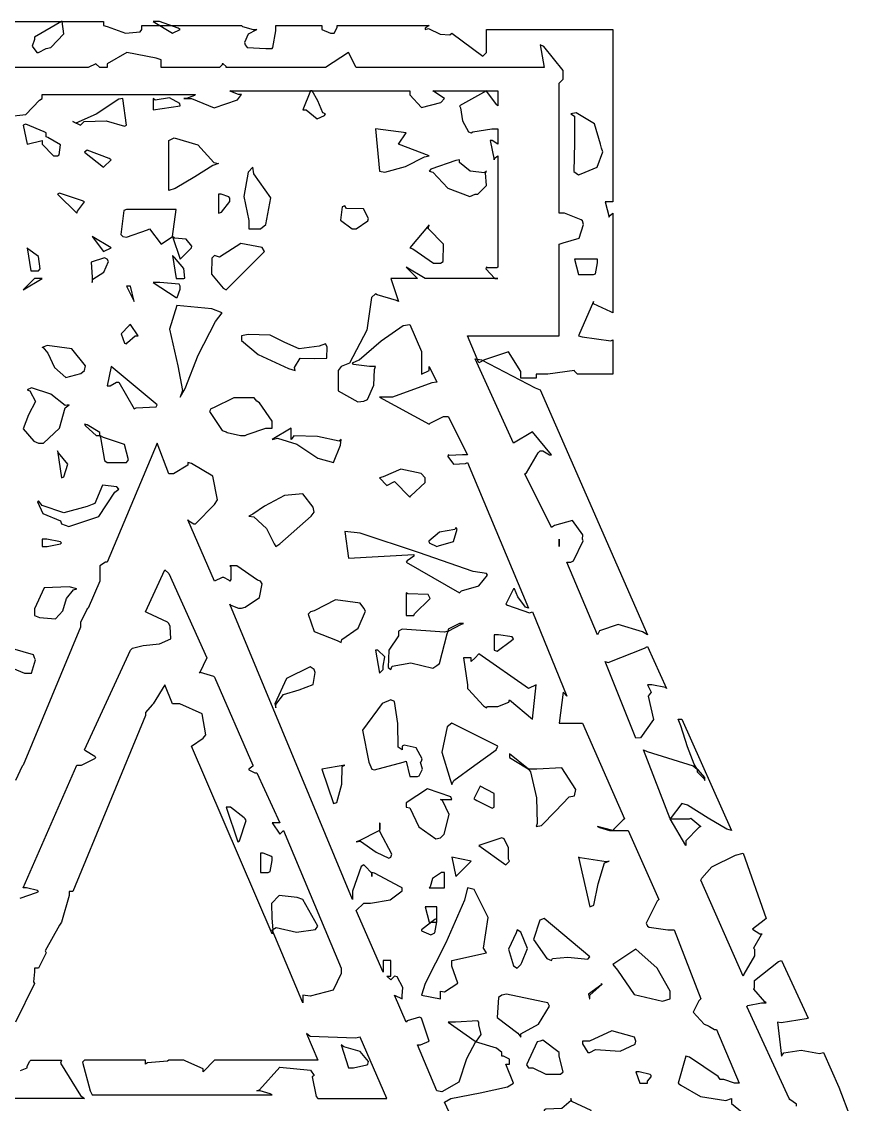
# Model space of a CAD drawing. Extents: x 103 to 248, y 22 to 332.
# Drawn here: x 189.43 to 197.06, y 211.68 to 221.65 of the extents above; entities that cross this region are included whole.
import ezdxf

# ---------------------------------------------------------------- set-up
doc = ezdxf.new("R2010")
doc.units = 0
doc.header["$MEASUREMENT"] = 0

msp = doc.modelspace()

# ---------------------------------------------------------------- linework, layer by layer
at = {"color": 7}
for points in [[(187.96, 221.651), (190.183, 221.651), (190.183, 221.615), (190.217, 221.607), (190.384, 221.546), (190.519, 221.557), (190.536, 221.58), (190.536, 221.615), (191.452, 221.615), (191.461, 221.607), (191.56, 221.58), (191.594, 221.58), (191.584, 221.572), (191.514, 221.536), (191.481, 221.459), (191.488, 221.438), (191.505, 221.412), (191.677, 221.404), (191.735, 221.404), (191.743, 221.414), (191.771, 221.565), (191.771, 221.615), (192.194, 221.615), (192.194, 221.615), (192.194, 221.58), (192.194, 221.58), (192.194, 221.58), (192.272, 221.544), (192.3, 221.544), (192.308, 221.544), (192.334, 221.598), (192.334, 221.615), (193.182, 221.615), (193.182, 221.615), (193.146, 221.59), (193.146, 221.58), (193.176, 221.587), (193.282, 221.536), (193.373, 221.531), (193.392, 221.544), (193.675, 221.332), (193.711, 221.368), (193.711, 221.422), (193.711, 221.542), (193.711, 221.58), (194.874, 221.58), (194.874, 219.993), (194.874, 219.993), (194.82, 219.993), (194.804, 219.993), (194.84, 219.851), (194.84, 219.861), (194.874, 219.887), (194.874, 219.887), (194.874, 218.969), (194.856, 218.979), (194.697, 219.052), (194.697, 219.075), (194.557, 218.758), (194.592, 218.75), (194.856, 218.714), (194.874, 218.722), (194.874, 218.405), (194.557, 218.405), (194.547, 218.405), (194.521, 218.432), (194.521, 218.44), (194.274, 218.405), (194.168, 218.405), (194.168, 218.369), (194.028, 218.369), (194.028, 218.43), (193.912, 218.612), (193.692, 218.538), (193.639, 218.51), (193.535, 218.758), (194.381, 218.758), (194.381, 219.604), (194.415, 219.614), (194.565, 219.658), (194.605, 219.785), (194.593, 219.817), (194.583, 219.826), (194.43, 219.887), (194.381, 219.887), (194.381, 221.085), (194.381, 221.085), (194.417, 221.121), (194.417, 221.121), (194.417, 221.201), (194.239, 221.422), (194.204, 221.438), (194.24, 221.228), (192.51, 221.228), (192.44, 221.368), (192.228, 221.228), (191.312, 221.228), (191.312, 221.237), (191.284, 221.262), (191.276, 221.262), (191.276, 221.254), (191.25, 221.228), (191.242, 221.228), (190.712, 221.228), (190.712, 221.245), (190.712, 221.286), (190.712, 221.298), (190.668, 221.316), (190.398, 221.368), (190.217, 221.263), (190.217, 221.228), (190.147, 221.228), (190.111, 221.262), (190.041, 221.228), (187.149, 221.228)], [(189.297, 220.778), (189.468, 220.796), (189.591, 220.929), (189.618, 220.945), (189.618, 220.945), (189.618, 220.971), (189.618, 220.979), (191.029, 220.979), (191.02, 220.971), (190.947, 220.945), (190.923, 220.945), (190.992, 220.945), (191.2, 220.857), (191.415, 220.93), (191.452, 220.979), (191.425, 220.979), (191.354, 221.007), (191.346, 221.015), (193.005, 221.015), (193.005, 220.978), (193.11, 220.862), (193.29, 220.908), (193.322, 220.945), (193.216, 221.015), (193.815, 221.015), (193.815, 220.875), (193.806, 220.884), (193.719, 220.999), (193.711, 221.015), (193.463, 220.875), (193.471, 220.857), (193.489, 220.738), (193.543, 220.636), (193.569, 220.627), (193.585, 220.636), (193.758, 220.663), (193.815, 220.663), (193.815, 220.522), (193.815, 220.522), (193.762, 220.556), (193.745, 220.556), (193.781, 220.38), (193.781, 220.39), (193.815, 220.416), (193.815, 220.416), (193.815, 219.392), (193.806, 219.384), (193.719, 219.384), (193.711, 219.392), (193.705, 219.377), (193.788, 219.287), (193.815, 219.287), (193.146, 219.287), (192.969, 219.392), (193.076, 219.287), (192.829, 219.287), (192.899, 219.075), (192.881, 219.085), (192.703, 219.137), (192.687, 219.145), (192.651, 219.111), (192.607, 218.81), (192.448, 218.507), (192.37, 218.476), (192.343, 218.441), (192.343, 218.251), (192.526, 218.15), (192.581, 218.157), (192.614, 218.174), (192.673, 218.305), (192.677, 218.45), (192.687, 218.476), (192.633, 218.476), (192.484, 218.494), (192.476, 218.51), (192.537, 218.538), (192.739, 218.714), (192.943, 218.855), (193.005, 218.863), (193.11, 218.616), (193.11, 218.405), (193.182, 218.44), (193.182, 218.44), (193.182, 218.467), (193.182, 218.476), (193.252, 218.333), (193.208, 218.325), (192.844, 218.193), (192.723, 218.193), (193.182, 217.946), (193.19, 217.956), (193.315, 218.017), (193.358, 218.017), (193.535, 217.664), (193.49, 217.664), (193.366, 217.656), (193.358, 217.664), (193.353, 217.649), (193.405, 217.576), (193.517, 217.585), (193.535, 217.594), (194.098, 216.253), (194.069, 216.261), (194, 216.355), (193.967, 216.429), (193.958, 216.429), (193.887, 216.289), (193.904, 216.28), (194.106, 216.209), (194.134, 216.217), (194.451, 215.441), (194.417, 215.477), (194.381, 215.194), (194.433, 215.194), (194.553, 215.194), (194.593, 215.194), (194.98, 214.313), (194.97, 214.304), (194.882, 214.216), (194.874, 214.206), (194.733, 214.242), (194.75, 214.234), (194.842, 214.206), (194.874, 214.206), (195.016, 214.206), (195.298, 213.571), (195.281, 213.555), (195.182, 213.352), (195.192, 213.324), (195.209, 213.316), (195.381, 213.29), (195.439, 213.29), (195.685, 212.655), (195.667, 212.638), (195.615, 212.532), (195.714, 212.422), (195.756, 212.408), (195.764, 212.4), (195.811, 212.372), (195.828, 212.372), (196.038, 211.879), (195.994, 211.879), (195.895, 211.913), (195.862, 211.913), (195.844, 211.941), (195.579, 212.117), (195.545, 212.126), (195.475, 211.879), (195.501, 211.861), (195.68, 211.755), (195.914, 211.72), (195.968, 211.737), (195.968, 211.693), (196.117, 211.57)], [(193.392, 211.56), (193.322, 211.703), (193.383, 211.738), (193.652, 211.791), (193.904, 211.844), (193.958, 211.879), (193.887, 212.055), (193.887, 212.055), (193.922, 212.055), (193.922, 212.055), (193.922, 212.09), (193.922, 212.1), (193.868, 212.126), (193.851, 212.126), (193.851, 212.16), (193.802, 212.2), (193.609, 212.259), (193.525, 212.103), (193.455, 211.889), (193.298, 211.8), (193.252, 211.807), (193.076, 212.232), (193.102, 212.232), (193.182, 212.266), (193.182, 212.266), (193.11, 212.478), (193.092, 212.488), (192.978, 212.452), (192.969, 212.442), (192.863, 212.689), (192.933, 212.655), (192.933, 212.682), (192.938, 212.761), (192.887, 212.859), (192.863, 212.865), (192.829, 212.831), (192.793, 212.865), (192.829, 212.865), (192.829, 213.008), (192.757, 213.008), (192.757, 212.901), (192.51, 213.467), (192.581, 213.537), (192.641, 213.537), (192.823, 213.568), (192.933, 213.651), (192.933, 213.677), (192.916, 213.687), (192.679, 213.811), (192.653, 213.819), (192.653, 213.783), (192.653, 213.811), (192.589, 213.881), (192.581, 213.89), (192.555, 213.873), (192.476, 213.647), (192.476, 213.571), (191.346, 216.289), (191.354, 216.28), (191.427, 216.253), (191.452, 216.253), (191.487, 216.262), (191.619, 216.35), (191.644, 216.476), (191.629, 216.499), (191.601, 216.509), (191.409, 216.642), (191.346, 216.642), (191.354, 216.633), (191.354, 216.517), (191.346, 216.499), (191.336, 216.509), (191.291, 216.535), (191.276, 216.535), (191.206, 216.499), (190.959, 217.065), (190.967, 217.056), (191.013, 217.029), (191.029, 217.029), (191.206, 217.205), (191.233, 217.249), (191.188, 217.466), (190.993, 217.585), (190.959, 217.594), (190.959, 217.568), (190.827, 217.488), (190.783, 217.488), (190.676, 217.77), (190.217, 216.676), (190.217, 216.676), (190.199, 216.676), (190.147, 216.642), (190.147, 216.642), (190.147, 216.607), (190.147, 216.527), (190.147, 216.499), (190.041, 216.253), (190.032, 216.245), (189.971, 216.119), (189.971, 216.076), (189.442, 214.806), (189.432, 214.798), (189.371, 214.665)], [(189.414, 213.581), (189.564, 213.634), (189.582, 213.643), (189.573, 213.652), (189.473, 213.677), (189.442, 213.677), (189.935, 214.806), (189.979, 214.806), (190.102, 214.869), (190.111, 214.878), (190.102, 214.887), (190.015, 214.939), (190.007, 214.948), (190.43, 215.864), (190.449, 215.885), (190.548, 215.908), (190.699, 215.922), (190.801, 215.97), (190.796, 216.083), (190.783, 216.112), (190.773, 216.122), (190.587, 216.209), (190.57, 216.217), (190.747, 216.606), (190.783, 216.57), (191.135, 215.794), (191.065, 215.653), (191.073, 215.663), (191.196, 215.627), (191.206, 215.617), (191.558, 214.806), (191.558, 214.798), (191.522, 214.771), (191.522, 214.771), (191.522, 214.763), (191.576, 214.735), (191.594, 214.735), (191.805, 214.277), (191.787, 214.277), (191.747, 214.277), (191.735, 214.277), (191.805, 214.172), (191.841, 214.206), (192.37, 212.937), (192.37, 212.888), (192.298, 212.735), (192.085, 212.681), (192.017, 212.689), (192.017, 212.619), (191.735, 213.29), (191.773, 213.313), (191.959, 213.268), (192.136, 213.293), (192.158, 213.324), (192.017, 213.571), (191.965, 213.589), (191.8, 213.607), (191.73, 213.533), (191.733, 213.399), (191.742, 213.289), (191.735, 213.254), (190.993, 214.982), (191.099, 215.054), (191.125, 215.087), (191.09, 215.278), (190.885, 215.371), (190.817, 215.371), (190.747, 215.547), (190.64, 215.371), (190.64, 215.371), (190.631, 215.363), (190.57, 215.29), (190.57, 215.265), (189.901, 213.643), (189.865, 213.643), (189.865, 213.607), (189.794, 213.36), (189.776, 213.334), (189.644, 213.096), (189.654, 213.078), (189.582, 212.937), (189.582, 212.937), (189.556, 212.937), (189.548, 212.937), (189.548, 212.903), (189.538, 212.813), (189.548, 212.795), (189.371, 212.442)], [(196.567, 211.667), (196.567, 211.685), (196.505, 211.729), (196.497, 211.737), (196.108, 212.585), (196.117, 212.594), (196.242, 212.619), (196.285, 212.619), (196.275, 212.629), (196.172, 212.744), (196.18, 212.761), (196.18, 212.823), (196.4, 212.999), (196.427, 213.008), (196.674, 212.478), (196.674, 212.478), (196.656, 212.47), (196.426, 212.434), (196.391, 212.442), (196.427, 212.126), (196.449, 212.157), (196.608, 212.183), (196.778, 212.152), (196.814, 212.16), (196.956, 211.843), (197.062, 211.56)], [(189.417, 211.995), (189.478, 212.019), (189.478, 212.037), (189.502, 212.082), (189.512, 212.09), (189.794, 212.09), (189.785, 212.064), (189.971, 211.764), (190.007, 211.737), (188.63, 211.737)]]:
    msp.add_lwpolyline(points, dxfattribs=at)
for points in [[(189.794, 221.651), (189.548, 221.508), (189.548, 221.488), (189.526, 221.426), (189.567, 221.368), (189.582, 221.368), (189.654, 221.404), (189.698, 221.412), (189.817, 221.54), (189.8, 221.651), (189.794, 221.651)], [(190.817, 221.544), (190.889, 221.58), (190.871, 221.59), (190.697, 221.651), (190.64, 221.651), (190.817, 221.544)], [(192.228, 220.803), (192.203, 220.811), (192.158, 220.923), (192.104, 221.015), (192.088, 221.015), (192.017, 220.839), (192.05, 220.839), (192.15, 220.755), (192.217, 220.787), (192.228, 220.803)], [(189.901, 220.733), (189.971, 220.698), (190.005, 220.733), (190.208, 220.738), (190.376, 220.69), (190.394, 220.698), (190.36, 220.945), (190.324, 220.937), (190.115, 220.8), (189.927, 220.716), (189.901, 220.733)], [(190.64, 220.839), (190.889, 220.875), (190.885, 220.897), (190.791, 220.949), (190.658, 220.927), (190.64, 220.945), (190.64, 220.839)], [(194.557, 220.24), (194.583, 220.249), (194.729, 220.31), (194.783, 220.452), (194.769, 220.486), (194.759, 220.522), (194.706, 220.711), (194.536, 220.811), (194.487, 220.803), (194.522, 220.781), (194.521, 220.534), (194.516, 220.271), (194.557, 220.24)], [(189.758, 220.416), (189.774, 220.424), (189.785, 220.518), (189.67, 220.584), (189.654, 220.592), (189.654, 220.627), (189.636, 220.636), (189.468, 220.708), (189.442, 220.698), (189.478, 220.522), (189.618, 220.556), (189.618, 220.522), (189.723, 220.416), (189.758, 220.416)], [(190.783, 220.097), (190.783, 220.556), (190.832, 220.581), (191.051, 220.518), (191.197, 220.355), (191.242, 220.346), (191.188, 220.328), (191.024, 220.222), (190.843, 220.115), (190.783, 220.097)], [(192.687, 220.663), (192.723, 220.274), (192.775, 220.266), (192.964, 220.319), (193.138, 220.407), (193.182, 220.416), (192.899, 220.522), (192.969, 220.627), (192.687, 220.663)], [(190.253, 220.38), (190.235, 220.39), (190.033, 220.468), (190.007, 220.45), (190.183, 220.31), (190.253, 220.38)], [(193.182, 220.274), (193.216, 220.266), (193.353, 220.117), (193.556, 220.042), (193.605, 220.063), (193.631, 220.063), (193.71, 220.143), (193.701, 220.258), (193.711, 220.274), (193.693, 220.258), (193.559, 220.275), (193.463, 220.354), (193.463, 220.38), (193.427, 220.372), (193.198, 220.292), (193.182, 220.274)], [(191.558, 220.31), (191.514, 220.266), (191.474, 220.041), (191.522, 219.819), (191.522, 219.745), (191.629, 219.745), (191.677, 219.783), (191.725, 220.029), (191.566, 220.249), (191.558, 220.31)], [(190.007, 219.993), (189.989, 220.002), (189.776, 220.073), (189.758, 220.063), (189.935, 219.887), (189.943, 219.905), (190.007, 219.993), (190.007, 219.993)], [(191.242, 219.887), (191.268, 219.896), (191.346, 219.995), (191.346, 220.027), (191.336, 220.037), (191.265, 220.063), (191.242, 220.063), (191.242, 219.887)], [(190.394, 219.921), (190.368, 219.913), (190.342, 219.692), (190.36, 219.674), (190.394, 219.666), (190.588, 219.736), (190.606, 219.745), (190.712, 219.604), (190.817, 219.674), (190.889, 219.464), (190.993, 219.568), (190.996, 219.585), (190.945, 219.648), (190.835, 219.658), (190.817, 219.674), (190.853, 219.921), (190.394, 219.921)], [(192.51, 219.745), (192.617, 219.817), (192.622, 219.84), (192.577, 219.927), (192.422, 219.932), (192.404, 219.957), (192.382, 219.947), (192.364, 219.825), (192.473, 219.745), (192.51, 219.745)], [(193.182, 219.781), (193.005, 219.568), (193.032, 219.56), (193.222, 219.428), (193.286, 219.428), (193.31, 219.442), (193.313, 219.604), (193.173, 219.747), (193.182, 219.781)], [(190.077, 219.674), (190.183, 219.534), (190.253, 219.568), (190.077, 219.674)], [(191.665, 219.534), (191.644, 219.571), (191.448, 219.61), (191.251, 219.483), (191.206, 219.498), (191.181, 219.473), (191.178, 219.327), (191.284, 219.199), (191.312, 219.181), (191.665, 219.534)], [(189.478, 219.568), (189.512, 219.358), (189.582, 219.358), (189.599, 219.374), (189.582, 219.49), (189.486, 219.56), (189.478, 219.568)], [(190.077, 219.251), (190.077, 219.251), (190.077, 219.251), (190.077, 219.251), (190.085, 219.279), (190.186, 219.345), (190.227, 219.444), (190.217, 219.464), (190.19, 219.478), (190.067, 219.437), (190.077, 219.298), (190.077, 219.251)], [(190.853, 219.287), (190.923, 219.287), (190.931, 219.291), (190.923, 219.379), (190.835, 219.481), (190.817, 219.498), (190.853, 219.287)], [(194.733, 219.464), (194.521, 219.464), (194.557, 219.322), (194.697, 219.322), (194.715, 219.331), (194.733, 219.431), (194.733, 219.464)], [(189.548, 219.287), (189.442, 219.181), (189.618, 219.287), (189.548, 219.287)], [(190.464, 219.075), (190.43, 219.215), (190.394, 219.215), (190.464, 219.075)], [(190.889, 219.215), (190.879, 219.233), (190.7, 219.251), (190.64, 219.251), (190.853, 219.111), (190.861, 219.111), (190.889, 219.189), (190.889, 219.215)], [(190.889, 218.193), (190.933, 218.273), (191.055, 218.582), (191.214, 218.89), (191.276, 218.969), (191.179, 219.008), (190.857, 219.037), (190.791, 218.82), (190.868, 218.484), (190.911, 218.255), (190.889, 218.193)], [(190.43, 218.863), (190.42, 218.855), (190.346, 218.776), (190.377, 218.69), (190.394, 218.686), (190.402, 218.696), (190.475, 218.758), (190.5, 218.758), (190.43, 218.863)], [(191.452, 218.758), (191.452, 218.715), (191.607, 218.586), (191.885, 218.458), (191.947, 218.44), (191.943, 218.467), (191.995, 218.554), (192.126, 218.551), (192.238, 218.554), (192.241, 218.659), (192.228, 218.686), (192.17, 218.664), (191.983, 218.638), (191.853, 218.696), (191.717, 218.766), (191.516, 218.772), (191.452, 218.758)], [(189.618, 218.652), (189.622, 218.655), (189.668, 218.599), (189.732, 218.467), (189.836, 218.375), (189.974, 218.412), (190.007, 218.44), (190.015, 218.482), (189.891, 218.64), (189.662, 218.67), (189.618, 218.652)], [(195.192, 216.006), (195.148, 216.034), (194.922, 216.1), (194.75, 216.042), (194.733, 216.006), (194.451, 216.676), (194.487, 216.676), (194.513, 216.686), (194.601, 216.872), (194.593, 216.888), (194.597, 216.928), (194.503, 217.06), (194.336, 217.012), (194.31, 216.994), (194.064, 217.488), (194.08, 217.497), (194.186, 217.682), (194.204, 217.7), (194.23, 217.7), (194.29, 217.664), (194.31, 217.664), (194.134, 217.876), (193.958, 217.77), (193.605, 218.546), (193.665, 218.538), (194.16, 218.281), (194.204, 218.263), (195.192, 216.006)], [(190.253, 218.476), (190.217, 218.299), (190.244, 218.299), (190.303, 218.333), (190.324, 218.333), (190.464, 218.087), (190.482, 218.097), (190.667, 218.106), (190.676, 218.123), (190.253, 218.476)], [(189.582, 217.77), (189.63, 217.77), (189.776, 217.908), (189.829, 218.097), (189.865, 218.123), (189.829, 218.116), (189.697, 218.221), (189.519, 218.281), (189.478, 218.263), (189.504, 218.251), (189.557, 218.153), (189.49, 218.03), (189.442, 217.902), (189.541, 217.789), (189.582, 217.77)], [(191.488, 217.84), (191.505, 217.85), (191.677, 217.91), (191.735, 217.91), (191.735, 217.973), (191.62, 218.141), (191.594, 218.157), (191.571, 218.187), (191.382, 218.189), (191.196, 218.097), (191.17, 218.087), (191.16, 218.061), (191.276, 217.886), (191.312, 217.876), (191.32, 217.868), (191.445, 217.84), (191.488, 217.84)], [(190.147, 217.84), (190.147, 217.868), (190.033, 217.938), (190.007, 217.946), (190.015, 217.93), (190.114, 217.84), (190.147, 217.84), (190.155, 217.824), (190.19, 217.612), (190.217, 217.594), (190.394, 217.594), (190.412, 217.617), (190.376, 217.758), (190.182, 217.824), (190.147, 217.84)], [(191.911, 217.804), (191.911, 217.91), (191.735, 217.804), (191.786, 217.817), (191.962, 217.76), (192.158, 217.634), (192.3, 217.592), (192.366, 217.751), (192.37, 217.804), (192.352, 217.788), (192.154, 217.832), (191.936, 217.839), (191.911, 217.804)], [(189.794, 217.452), (189.818, 217.461), (189.855, 217.576), (189.767, 217.682), (189.758, 217.7), (189.794, 217.452)], [(192.723, 217.452), (192.793, 217.381), (192.863, 217.417), (193.005, 217.275), (193.014, 217.285), (193.146, 217.41), (193.146, 217.452), (193.107, 217.49), (192.92, 217.532), (192.757, 217.461), (192.723, 217.452)], [(190.077, 217.205), (190.033, 217.188), (189.817, 217.13), (189.617, 217.197), (189.582, 217.241), (189.573, 217.231), (189.622, 217.122), (189.785, 217.056), (189.794, 217.029), (189.862, 217.002), (190.138, 217.096), (190.288, 217.321), (190.324, 217.347), (190.306, 217.37), (190.173, 217.383), (190.103, 217.215), (190.077, 217.205)], [(192.123, 217.135), (192.115, 217.18), (192.019, 217.304), (191.849, 217.29), (191.666, 217.19), (191.557, 217.117), (191.522, 217.099), (191.566, 217.091), (191.685, 216.986), (191.753, 216.844), (191.771, 216.818), (191.805, 216.844), (192.096, 217.1), (192.123, 217.135)], [(193.252, 216.818), (193.269, 216.827), (193.406, 216.866), (193.441, 216.978), (193.428, 216.994), (193.419, 216.976), (193.278, 216.95), (193.178, 216.87), (193.182, 216.852), (193.252, 216.818)], [(189.618, 216.818), (189.662, 216.818), (189.785, 216.844), (189.794, 216.852), (189.785, 216.862), (189.659, 216.888), (189.618, 216.888), (189.618, 216.818)], [(192.404, 216.958), (192.44, 216.712), (193.04, 216.746), (193.04, 216.73), (192.978, 216.686), (192.969, 216.676), (193.463, 216.393), (193.481, 216.411), (193.639, 216.457), (193.718, 216.554), (193.711, 216.57), (193.587, 216.588), (193.084, 216.765), (192.545, 216.942), (192.404, 216.958)], [(194.381, 216.888), (194.381, 216.872), (194.381, 216.832), (194.381, 216.818), (194.381, 216.888)], [(189.548, 216.183), (189.592, 216.167), (189.741, 216.152), (189.807, 216.227), (189.84, 216.342), (189.906, 216.421), (189.935, 216.429), (189.865, 216.447), (189.636, 216.439), (189.548, 216.247), (189.548, 216.183)], [(192.969, 216.183), (193.04, 216.183), (193.048, 216.201), (193.19, 216.342), (193.182, 216.359), (193.172, 216.377), (192.986, 216.385), (192.969, 216.393), (192.969, 216.183)], [(192.581, 216.253), (192.545, 216.297), (192.32, 216.329), (192.122, 216.227), (192.088, 216.217), (192.068, 216.195), (192.122, 216.038), (192.334, 215.954), (192.37, 215.936), (192.378, 215.962), (192.527, 216.068), (192.597, 216.225), (192.581, 216.253)], [(193.499, 216.112), (193.463, 216.112), (193.358, 216.058), (193.358, 216.04), (193.322, 216.032), (192.933, 216.058), (192.899, 216.04), (192.899, 215.998), (192.81, 215.865), (192.804, 215.706), (192.829, 215.688), (192.84, 215.717), (193.014, 215.747), (193.217, 215.698), (193.252, 215.724), (193.278, 215.742), (193.348, 216.014), (193.358, 216.04), (193.358, 216.04), (193.481, 216.104), (193.499, 216.112)], [(193.781, 216.006), (193.781, 215.864), (193.807, 215.856), (193.94, 215.954), (193.958, 215.97), (193.948, 215.988), (193.822, 216.006), (193.781, 216.006)], [(189.548, 215.794), (189.538, 215.821), (189.229, 215.91), (189.195, 215.9), (189.185, 215.865), (189.287, 215.725), (189.455, 215.653), (189.512, 215.653), (189.52, 215.653), (189.556, 215.777), (189.548, 215.794)], [(195.369, 215.511), (195.359, 215.521), (195.234, 215.547), (195.192, 215.547), (195.227, 215.477), (195.2, 215.442), (195.249, 215.226), (195.13, 215.058), (195.086, 215.054), (194.804, 215.76), (194.83, 215.751), (195.165, 215.883), (195.192, 215.9), (195.369, 215.511)], [(192.687, 215.864), (192.723, 215.653), (192.757, 215.688), (192.757, 215.717), (192.775, 215.804), (192.709, 215.864), (192.687, 215.864)], [(193.639, 215.83), (193.605, 215.794), (193.569, 215.76), (193.569, 215.794), (193.499, 215.794), (193.535, 215.547), (193.535, 215.511), (193.543, 215.503), (193.683, 215.353), (193.711, 215.335), (193.719, 215.345), (193.815, 215.345), (193.915, 215.386), (193.922, 215.407), (194.134, 215.23), (194.168, 215.547), (194.098, 215.511), (193.639, 215.83)], [(192.123, 215.688), (192.085, 215.711), (191.867, 215.605), (191.761, 215.371), (191.771, 215.335), (191.771, 215.365), (191.839, 215.456), (191.986, 215.499), (192.112, 215.55), (192.133, 215.659), (192.123, 215.688)], [(193.005, 214.701), (193.076, 214.701), (193.089, 214.707), (193.12, 214.771), (193.102, 214.835), (193.11, 214.842), (193.117, 214.866), (193.062, 214.966), (192.951, 214.992), (192.933, 214.982), (192.933, 214.948), (192.898, 214.971), (192.894, 215.19), (192.862, 215.393), (192.829, 215.407), (192.749, 215.375), (192.568, 215.128), (192.625, 214.834), (192.653, 214.771), (192.679, 214.763), (192.942, 214.834), (192.969, 214.842), (193.005, 214.701)], [(193.815, 214.982), (193.392, 215.194), (193.348, 215.16), (193.299, 214.926), (193.374, 214.673), (193.392, 214.629), (193.409, 214.665), (193.603, 214.807), (193.798, 214.948), (193.815, 214.982)], [(195.968, 214.206), (195.924, 214.216), (195.752, 214.318), (195.562, 214.437), (195.509, 214.453), (195.403, 214.313), (195.156, 214.948), (195.191, 214.931), (195.615, 214.799), (195.651, 214.771), (195.651, 214.745), (195.712, 214.683), (195.721, 214.665), (195.721, 214.693), (195.659, 214.763), (195.651, 214.771), (195.623, 214.816), (195.562, 214.974), (195.501, 215.168), (195.475, 215.23), (195.509, 215.23), (195.968, 214.206)], [(194.098, 214.771), (193.922, 214.912), (193.922, 214.878), (194.08, 214.781), (194.098, 214.771), (194.115, 214.745), (194.172, 214.507), (194.177, 214.27), (194.168, 214.242), (194.217, 214.25), (194.345, 214.384), (194.472, 214.516), (194.521, 214.525), (194.532, 214.581), (194.403, 214.781), (194.174, 214.771), (194.098, 214.771)], [(192.404, 214.806), (192.194, 214.771), (192.3, 214.453), (192.33, 214.464), (192.378, 214.631), (192.381, 214.795), (192.404, 214.806)], [(193.781, 214.525), (193.781, 214.547), (193.653, 214.613), (193.595, 214.498), (193.605, 214.489), (193.621, 214.481), (193.763, 214.41), (193.781, 214.419), (193.781, 214.525)], [(192.969, 214.419), (193.005, 214.413), (193.088, 214.238), (193.244, 214.128), (193.286, 214.136), (193.321, 214.172), (193.366, 214.352), (193.304, 214.481), (193.286, 214.489), (193.392, 214.489), (193.383, 214.516), (193.168, 214.587), (192.969, 214.461), (192.969, 214.419)], [(191.418, 214.1), (191.434, 214.11), (191.496, 214.296), (191.488, 214.313), (191.478, 214.322), (191.353, 214.419), (191.312, 214.419), (191.418, 214.1)], [(195.579, 214.313), (195.593, 214.32), (195.685, 214.242), (195.685, 214.242), (195.667, 214.234), (195.545, 214.109), (195.545, 214.066), (195.403, 214.313), (195.579, 214.313)], [(192.723, 214.206), (192.731, 214.216), (192.731, 214.268), (192.723, 214.277), (192.723, 214.26), (192.723, 214.206), (192.723, 214.206), (192.713, 214.198), (192.537, 214.11), (192.51, 214.1), (192.551, 214.107), (192.695, 214.004), (192.812, 213.949), (192.829, 213.96), (192.837, 213.987), (192.731, 214.19), (192.723, 214.206)], [(193.851, 214.136), (193.639, 214.066), (193.887, 213.89), (193.922, 213.924), (193.912, 213.942), (193.913, 214.044), (193.872, 214.129), (193.851, 214.136)], [(191.735, 213.96), (191.725, 213.969), (191.652, 213.996), (191.629, 213.996), (191.629, 213.819), (191.699, 213.819), (191.717, 213.829), (191.735, 213.928), (191.735, 213.96)], [(196.285, 213.395), (196.267, 213.378), (196.161, 213.298), (196.227, 213.254), (196.251, 213.254), (196.241, 213.246), (196.171, 213.122), (196.18, 213.114), (196.18, 213.052), (196.082, 212.883), (196.074, 212.865), (195.685, 213.747), (195.694, 213.765), (195.786, 213.872), (196.003, 213.978), (196.074, 213.996), (196.285, 213.395)], [(193.392, 213.96), (193.428, 213.783), (193.569, 213.924), (193.392, 213.96)], [(194.84, 213.924), (194.812, 213.916), (194.574, 213.952), (194.557, 213.96), (194.663, 213.501), (194.699, 213.519), (194.738, 213.713), (194.798, 213.908), (194.84, 213.924)], [(193.182, 213.677), (193.322, 213.677), (193.322, 213.819), (193.295, 213.819), (193.212, 213.763), (193.19, 213.687), (193.182, 213.677)], [(193.11, 212.689), (193.286, 212.655), (193.286, 212.725), (193.322, 212.721), (193.445, 212.801), (193.392, 212.956), (193.392, 213.008), (193.711, 213.078), (193.683, 213.122), (193.727, 213.404), (193.596, 213.661), (193.535, 213.677), (193.507, 213.563), (193.335, 213.172), (193.144, 212.795), (193.11, 212.689)], [(193.252, 213.501), (193.146, 213.501), (193.182, 213.36), (193.252, 213.36), (193.252, 213.396), (193.252, 213.475), (193.252, 213.501)], [(193.11, 213.29), (193.11, 213.282), (193.198, 213.246), (193.216, 213.254), (193.233, 213.264), (193.252, 213.363), (193.252, 213.395), (193.234, 213.386), (193.11, 213.29), (193.11, 213.29)], [(194.663, 213.042), (194.24, 213.395), (194.201, 213.381), (194.142, 213.202), (194.266, 213.026), (194.31, 213.008), (194.317, 213.027), (194.459, 213.039), (194.645, 213.019), (194.663, 213.042)], [(193.992, 213.29), (193.982, 213.264), (193.912, 213.114), (193.958, 212.958), (193.992, 212.937), (194.028, 212.972), (194.036, 212.99), (194.088, 213.118), (194.028, 213.268), (193.992, 213.29)], [(195.403, 212.655), (195.403, 212.726), (195.283, 212.937), (195.112, 213.087), (195.086, 213.114), (194.874, 212.972), (194.918, 212.919), (195.072, 212.695), (195.33, 212.634), (195.403, 212.655)], [(193.851, 212.689), (193.82, 212.667), (193.807, 212.483), (194, 212.338), (194.028, 212.302), (194.028, 212.332), (194.19, 212.422), (194.29, 212.588), (194.274, 212.619), (194.23, 212.629), (193.895, 212.699), (193.851, 212.689)], [(194.663, 212.655), (194.663, 212.69), (194.773, 212.786), (194.769, 212.795), (194.772, 212.788), (194.649, 212.699), (194.659, 212.655), (194.663, 212.655)], [(193.639, 212.442), (193.629, 212.452), (193.426, 212.442), (193.358, 212.442), (193.605, 212.266), (193.619, 212.266), (193.661, 212.328), (193.639, 212.415), (193.639, 212.442)], [(190.077, 211.773), (191.735, 211.773), (191.717, 211.782), (191.625, 211.807), (191.594, 211.807), (191.62, 211.817), (191.805, 212.025), (192.088, 212), (192.123, 211.949), (192.104, 211.938), (192.14, 211.755), (192.158, 211.737), (192.793, 211.737), (192.546, 212.302), (192.502, 212.294), (192.086, 212.31), (192.052, 212.336), (192.158, 212.09), (191.206, 212.09), (191.099, 211.983), (191.099, 212.011), (190.94, 212.082), (190.923, 212.09), (190.783, 212.09), (190.773, 212.082), (190.587, 212.065), (190.57, 212.055), (190.57, 212.09), (190.007, 212.09), (189.989, 212.073), (190.059, 211.808), (190.077, 211.773)], [(195.086, 212.266), (195.075, 212.303), (194.866, 212.36), (194.66, 212.266), (194.593, 212.266), (194.593, 212.24), (194.645, 212.16), (194.663, 212.16), (194.715, 212.188), (194.94, 212.174), (195.08, 212.239), (195.086, 212.266)], [(192.37, 212.232), (192.44, 212.019), (192.484, 212.019), (192.607, 212.047), (192.617, 212.055), (192.622, 212.079), (192.546, 212.17), (192.396, 212.214), (192.37, 212.232)], [(194.204, 212.266), (194.177, 212.258), (194.08, 212.047), (194.098, 212.019), (194.137, 212.019), (194.256, 211.963), (194.393, 211.962), (194.417, 211.983), (194.381, 212.126), (194.381, 212.161), (194.23, 212.276), (194.204, 212.266)], [(195.122, 211.879), (195.192, 211.879), (195.192, 211.897), (195.227, 211.937), (195.227, 211.949), (195.217, 211.959), (195.118, 211.983), (195.086, 211.983), (195.122, 211.879)], [(194.417, 211.384), (194.469, 211.384), (194.618, 211.474), (194.627, 211.49), (194.649, 211.503), (194.675, 211.627), (194.495, 211.711), (194.487, 211.737), (194.491, 211.72), (194.403, 211.645), (194.256, 211.641), (194.24, 211.631), (194.24, 211.57), (194.389, 211.402), (194.417, 211.384)]]:
    msp.add_lwpolyline(points, close=True, dxfattribs=at)

doc.saveas('drawing.dxf')
